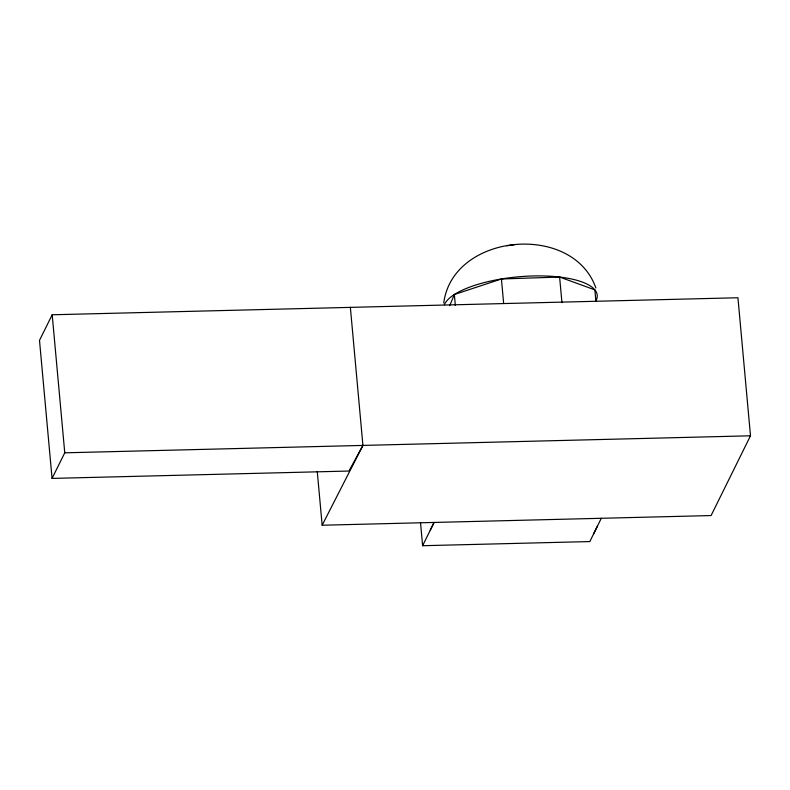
<?xml version="1.0" encoding="UTF-8"?>
<svg xmlns="http://www.w3.org/2000/svg" width="790" height="790" viewBox="0 0 790 790"><rect width="100%" height="100%" fill="white"/><g stroke="black" fill="none" stroke-linecap="round" stroke-linejoin="round"><path stroke-width="1.19" d="M443.753 302.985C452.788 233.238 572.76 222 595.857 287.945M449.707 305.661L454.349 294.522L501.423 278.979L559.616 277.053A77.134 25.497 -5.2 0 1 594.86 289.871L595.857 300.842M601.289 518.299L589.824 541.565L422.62 545.712L434.085 522.447L430.254 530.208M593.636 533.803L597.467 526.051M350.365 307.379L362.926 445.422L348.963 471.038L52.061 478.404L39.5 340.372L52.189 314.776L737.939 297.751L750.5 435.794L711.089 515.554L322.162 525.231L317.264 471.482M52.061 478.404L64.76 452.818L52.189 314.776M322.162 525.231L362.926 445.422M514.497 244.752L506.844 245.769M64.76 452.818L750.5 435.794M444.365 304.743A77.114 25.487 -5.2 0 1 559.616 277.043L594.86 289.871A77.114 25.487 -5.2 0 1 595.591 301.415M559.616 277.053L561.947 302.669M501.423 278.979L503.645 303.38M454.349 294.522L455.346 305.503M420.507 522.565L422.62 545.712"/></g></svg>
